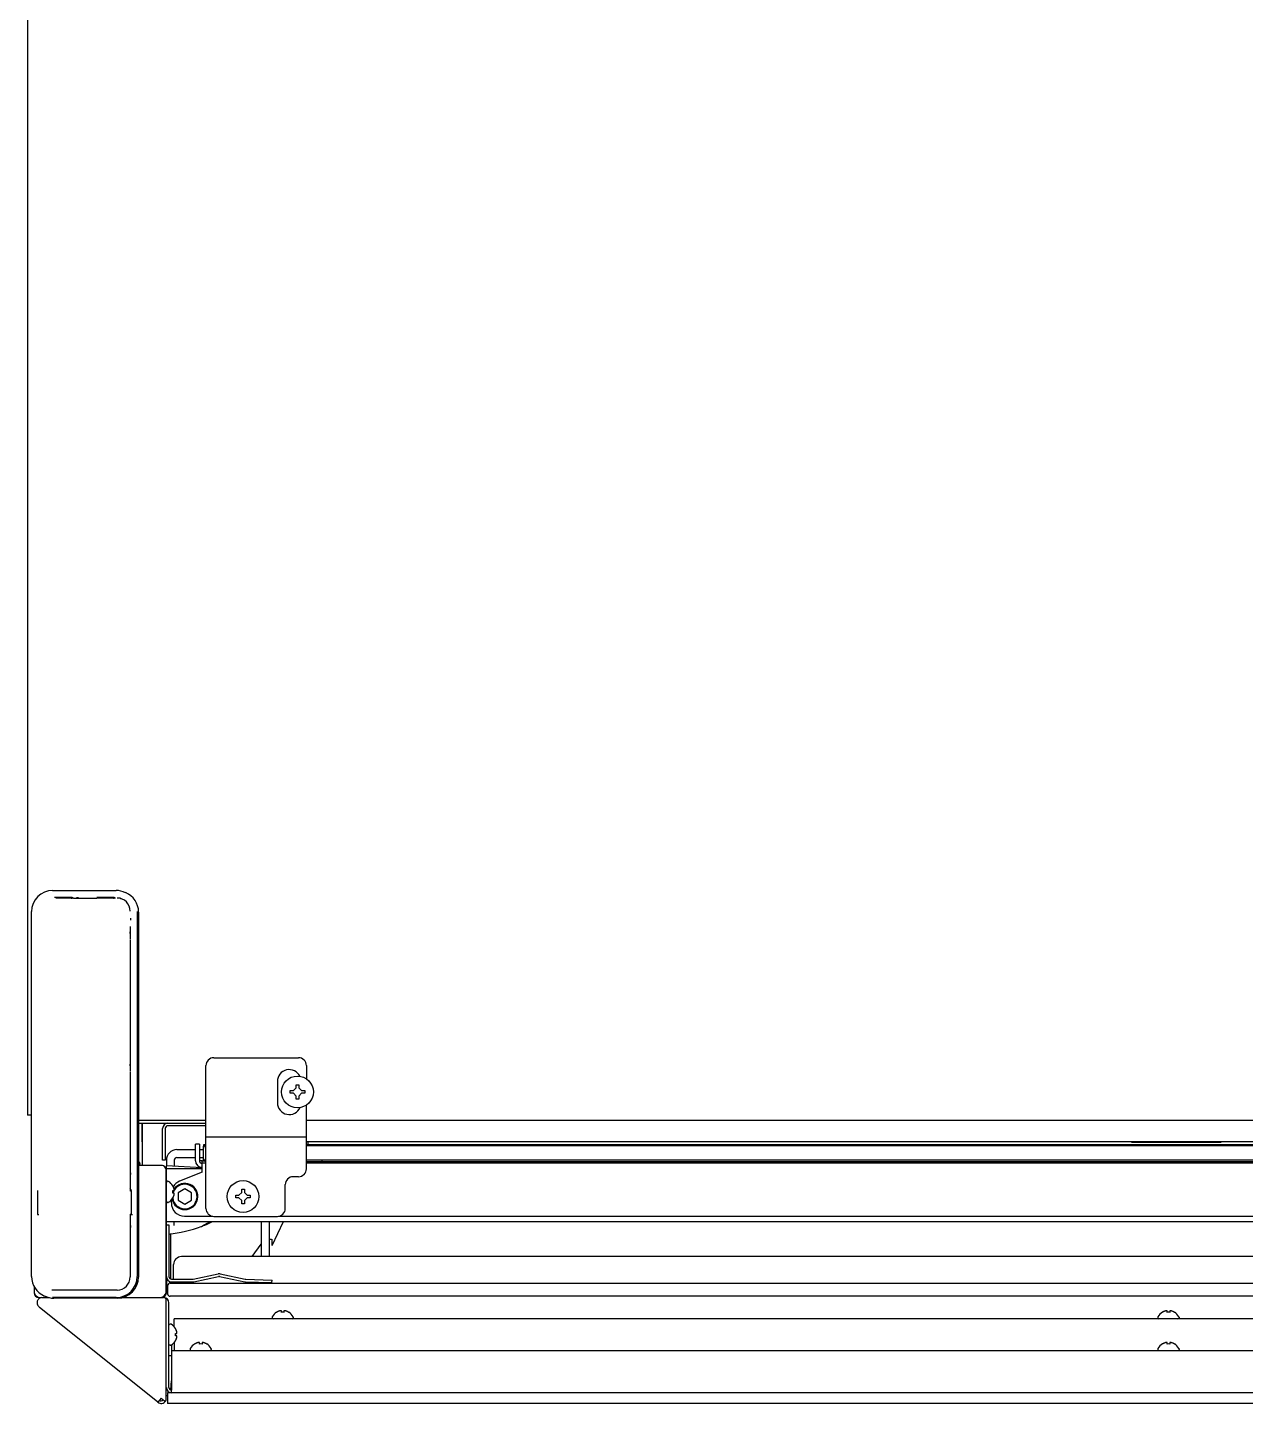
# Model space of a CAD drawing. Header units: millimetres. Extents: x 900 to 7803, y 2935 to 8583.
# Drawn here: x 4607 to 5068, y 2955 to 3475 of the extents above; entities that cross this region are included whole.
import ezdxf

# ---------------------------------------------------------------- set-up
doc = ezdxf.new("R2010")
doc.units = ezdxf.units.MM
doc.header["$LTSCALE"] = 676.148
doc.layers.get('0').update_dxf_attribs({"linetype": 'CONTINUOUS'})
for name, color, linetype in [('ASSI', 7, 'CONTINUOUS'), ('CURVE', 7, 'CONTINUOUS'), ('GEOM', 7, 'CONTINUOUS')]:
    doc.layers.add(name, color=color, linetype=linetype)

msp = doc.modelspace()

# ---------------------------------------------------------------- linework, layer by layer
at = {"color": 7, "linetype": 'Continuous'}
for p, q in [((4617.18, 3146.43), (4623.85, 3146.43)), ((4617.68, 3146.23), (4624.35, 3146.23)), ((4623.52, 3146.14), (4623.52, 3146.23)), ((4623.85, 3146.43), (4623.85, 3146.23)), ((4633.18, 3146.43), (4639.85, 3146.43)), ((4633.68, 3146.23), (4640.35, 3146.23)), ((4633.68, 3146.14), (4639.52, 3146.14)), ((4639.52, 3146.14), (4639.52, 3146.23)), ((4639.85, 3146.43), (4639.85, 3146.23)), ((4642.12, 3146.01), (4642.19, 3145.93)), ((4645.96, 3134.99), (4645.96, 3135.39)), ((4645.96, 3130.59), (4645.96, 3130.62)), ((4645.96, 3084.99), (4645.96, 3085.39)), ((4645.96, 3080.59), (4645.96, 3080.62)), ((4708.62, 3074.35), (4708.62, 3075.54)), ((4708.62, 3075.54), (4709.62, 3075.54)), ((4709.62, 3075.54), (4709.62, 3074.35)), ((4706.37, 3072.29), (4706.37, 3073.29)), ((4706.37, 3073.29), (4707.56, 3073.29)), ((4707.56, 3072.29), (4706.37, 3072.29)), ((4707.56, 3073.29), (4708.62, 3074.35)), ((4708.62, 3071.23), (4707.56, 3072.29)), ((4708.62, 3070.04), (4708.62, 3071.23)), ((4709.62, 3074.35), (4710.68, 3073.29)), ((4710.68, 3072.29), (4709.62, 3071.23)), ((4709.62, 3071.23), (4709.62, 3070.04)), ((4710.68, 3073.29), (4711.87, 3073.29)), ((4711.87, 3072.29), (4710.68, 3072.29)), ((4711.87, 3073.29), (4711.87, 3072.29)), ((4709.62, 3070.04), (4708.62, 3070.04)), ((4712.52, 3054.09), (5390.77, 3054.09)), ((5024.58, 3054.09), (5024.57, 3053.74)), ((5024.57, 3053.74), (5058.52, 3053.74)), ((5058.52, 3053.74), (5058.49, 3054.09)), ((4649.52, 3045.49), (4649.52, 3045.78)), ((4659.41, 3043.79), (4673.02, 3043.79)), ((4659.52, 2996.79), (4659.52, 3043.19)), ((4661.96, 3037.29), (4662, 3037.29)), ((4661.96, 3035.49), (4662.51, 3035.49)), ((4662.51, 3034.49), (4661.96, 3034.49)), ((4662.52, 3034.42), (4662.51, 3034.49)), ((4662.52, 3035.56), (4662.52, 3035.58)), ((4686.96, 3033.74), (4688.02, 3034.8)), ((4688.02, 3034.8), (4688.02, 3035.99)), ((4688.02, 3035.99), (4689.02, 3035.99)), ((4689.02, 3035.99), (4689.02, 3034.8)), ((4689.02, 3034.8), (4690.08, 3033.74)), ((4662, 3032.69), (4661.96, 3032.69)), ((4685.77, 3032.74), (4685.77, 3033.74)), ((4685.77, 3033.74), (4686.96, 3033.74)), ((4686.96, 3032.74), (4685.77, 3032.74)), ((4688.02, 3031.68), (4686.96, 3032.74)), ((4688.02, 3030.49), (4688.02, 3031.68)), ((4689.02, 3030.49), (4688.02, 3030.49)), ((4690.08, 3032.74), (4689.02, 3031.68)), ((4689.02, 3031.68), (4689.02, 3030.49)), ((4690.08, 3033.74), (4691.27, 3033.74)), ((4691.27, 3032.74), (4690.08, 3032.74)), ((4691.27, 3033.74), (4691.27, 3032.74)), ((4659.52, 3023.79), (5417.52, 3023.79)), ((4659.52, 3022.49), (4660.52, 3022.49)), ((4672.73, 3021.91), (4672.81, 3021.95)), ((4672.81, 3021.95), (4673.78, 3022.49)), ((4673.78, 3022.49), (4673.8, 3022.5)), ((4673.8, 3022.5), (4673.81, 3022.51)), ((4673.81, 3022.51), (4673.81, 3022.51)), ((4673.81, 3022.51), (4673.82, 3022.51)), ((4673.84, 3022.45), (4673.91, 3022.49)), ((4673.84, 3022.45), (4673.89, 3022.36)), ((4674, 3022.42), (4673.89, 3022.36)), ((4673.89, 3022.36), (4673.89, 3022.36)), ((4673.91, 3022.49), (4674.1, 3022.59)), ((4609.52, 2997.49), (4609.52, 2996.79)), ((4661.52, 3000.99), (4665.52, 3000.99)), ((4689.49, 3000.99), (4699.48, 3000.66)), ((4699.48, 3000.66), (4699.52, 3001.65)), ((4611.32, 2994.99), (4612.02, 2994.99)), ((4701.22, 2989.43), (4701.22, 2989.47)), ((4702.59, 2989.99), (4702.52, 2989.99)), ((4703.02, 2989.43), (4703.02, 2989.99)), ((4704.02, 2989.99), (4704.02, 2989.43)), ((4704.45, 2989.99), (4704.43, 2990)), ((4705.82, 2989.47), (4705.82, 2989.43)), ((5036.22, 2989.43), (5036.22, 2989.47)), ((5037.59, 2989.99), (5037.52, 2989.99)), ((5038.02, 2989.43), (5038.02, 2989.99)), ((5039.02, 2989.99), (5039.02, 2989.43)), ((5039.45, 2989.99), (5039.43, 2990)), ((5040.82, 2989.47), (5040.82, 2989.43)), ((4662.96, 2983.29), (4663, 2983.29)), ((4662.96, 2981.49), (4663.51, 2981.49)), ((4663.51, 2980.49), (4662.96, 2980.49)), ((4663, 2978.69), (4662.96, 2978.69)), ((4663.52, 2980.42), (4663.51, 2980.49)), ((4663.52, 2981.56), (4663.52, 2981.58)), ((4670.22, 2977.43), (4670.22, 2977.47)), ((4671.59, 2977.99), (4671.52, 2977.99)), ((4672.02, 2977.43), (4672.02, 2977.99)), ((4673.02, 2977.99), (4673.02, 2977.43)), ((4673.45, 2977.99), (4673.43, 2978)), ((4674.82, 2977.47), (4674.82, 2977.43)), ((5036.22, 2977.43), (5036.22, 2977.47)), ((5037.59, 2977.99), (5037.52, 2977.99)), ((5038.02, 2977.43), (5038.02, 2977.99)), ((5039.02, 2977.99), (5039.02, 2977.43)), ((5039.45, 2977.99), (5039.43, 2978)), ((5040.82, 2977.47), (5040.82, 2977.43))]:
    msp.add_line(p, q, dxfattribs=at)
at = {"linetype": 'Continuous'}
for p, q in [((4660.52, 3022.49), (4660.52, 3002.99)), ((4661.52, 3001.99), (4665.52, 3001.99)), ((4689.52, 3001.99), (4699.52, 3001.65))]:
    msp.add_line(p, q, dxfattribs=at)
at = {"color": 7, "linetype": 'Continuous'}
for centre in [(4709.12, 3072.79), (4688.52, 3033.24)]:
    msp.add_circle(centre, 6, dxfattribs=at)
for centre, radius, start, end in [((4625.59, 3118.75), 27.48, 88.5682, 90.0359), ((4630.99, 3137.59), 13.68, 38.0516, 39.0164), ((4631.31, 3137.25), 13.92, 39.024, 39.6495), ((4639.52, 3132.99), 6.37, 357.5262, 2.7291), ((4639.52, 3082.99), 6.37, 357.5262, 2.7291), ((4618.43, 3078.2), 27.53, 358.5694, 0.0354), ((4649.02, 3045.49), 0.5, 270, 360), ((4643.52, 3040.04), 8.45, 46.2253, 49.274), ((4649.02, 3045.78), 0.5, 0, 46.2253), ((4657.72, 3043.19), 1.8, 0, 89.7245), ((4618.47, 3040.42), 27.48, 358.5682, 0.0359), ((4657.91, 3034.8), 4.75, 28.9687, 31.5341), ((4658.21, 3034.99), 3.79, 0.0089, 7.5987), ((4658.21, 3034.99), 3.79, 352.4013, 359.9911), ((4657.92, 3034.81), 4.75, 28.0074, 28.9684), ((4657.92, 3034.81), 4.75, 26.6813, 28.0074), ((4657.92, 3034.81), 4.74, 25.5402, 26.6812), ((4657.92, 3034.81), 4.74, 24.5722, 25.5402), ((4657.93, 3034.81), 4.73, 23.3175, 24.5722), ((4657.93, 3034.81), 4.73, 22.5474, 23.3174), ((4657.94, 3034.82), 4.72, 21.0025, 22.5476), ((4657.95, 3034.82), 4.72, 20.5181, 21.0023), ((4657.96, 3034.82), 4.7, 18.4656, 20.5187), ((4657.98, 3034.83), 4.68, 17.3773, 18.465), ((4657.99, 3034.83), 4.67, 16.3949, 17.3772), ((4658.02, 3034.84), 4.64, 14.3176, 16.3964), ((4658.02, 3035.14), 4.64, 343.6036, 345.6824), ((4660.53, 3035.74), 2.01, 5.1401, 7.2744), ((4660.52, 3035.74), 2.01, 352.7259, 354.7415), ((4660.53, 3034.24), 2.01, 352.7256, 354.8598), ((4660.55, 3035.74), 1.98, 4.2856, 5.1372), ((4660.56, 3035.74), 1.97, 3.0233, 4.286), ((4660.56, 3035.74), 1.97, 355.3984, 356.7833), ((4660.55, 3034.24), 1.98, 4.6009, 5.2558), ((4660.56, 3034.24), 1.97, 3.2166, 4.6016), ((4660.56, 3034.24), 1.97, 355.714, 356.9767), ((4660.55, 3034.24), 1.98, 354.8627, 355.7144), ((4660.57, 3035.74), 1.96, 1.9964, 3.0228), ((4660.58, 3035.74), 1.95, 0.9261, 1.9964), ((4660.58, 3035.74), 1.95, 358.8459, 0.9258), ((4660.58, 3035.74), 1.96, 357.6233, 358.8455), ((4660.57, 3035.74), 1.96, 356.7841, 357.6235), ((4660.57, 3034.24), 1.96, 2.3765, 3.2159), ((4660.58, 3034.24), 1.95, 1.1544, 2.3767), ((4660.58, 3034.24), 1.95, 359.0741, 1.1541), ((4660.58, 3034.24), 1.95, 358.0037, 359.0738), ((4660.57, 3034.24), 1.96, 356.9771, 358.0037), ((4666.52, 3033.24), 5.5, 195.474, 200.7692), ((4657.91, 3035.18), 4.75, 328.4659, 331.0313), ((4657.92, 3035.17), 4.75, 331.0316, 331.9926), ((4657.92, 3035.17), 4.75, 331.9926, 333.3187), ((4657.92, 3035.17), 4.74, 333.3188, 334.4598), ((4657.92, 3035.17), 4.74, 334.4598, 335.4278), ((4657.93, 3035.17), 4.73, 335.4278, 336.6825), ((4657.93, 3035.17), 4.73, 336.6826, 337.4526), ((4657.94, 3035.16), 4.72, 337.4524, 338.9975), ((4657.95, 3035.16), 4.72, 338.9977, 339.4819), ((4657.96, 3035.16), 4.7, 339.4813, 341.5344), ((4657.98, 3035.15), 4.68, 341.535, 342.6227), ((4657.99, 3035.15), 4.67, 342.6228, 343.6051), ((4483.44, 3366.89), 393.5, 298.9345, 299.3159), ((4655.52, 3067.79), 49, 292.0345, 296.0015), ((4567.46, 3220.51), 224.92, 298.2726, 298.9989), ((4565.98, 3223.31), 227.99, 298.3105, 298.9368), ((4618.47, 3020.42), 27.48, 358.5682, 0.0359), ((4655.52, 3067.79), 49, 275.864, 290.5685), ((4655.52, 3067.79), 48.9, 291.4457, 292.0112), ((4661.52, 3002.99), 2, 180, 270), ((4611.32, 2996.79), 1.8, 180, 270), ((4657.72, 2996.79), 1.8, 270, 360), ((4703.72, 2985.37), 4.8, 121.3727, 149.6988), ((4703.71, 2985.38), 4.75, 118.9687, 121.5341), ((4703.7, 2985.39), 4.75, 118.0074, 118.9684), ((4703.7, 2985.39), 4.75, 116.6813, 118.0074), ((4703.7, 2985.39), 4.74, 115.5402, 116.6812), ((4703.7, 2985.4), 4.74, 114.5722, 115.5402), ((4703.7, 2985.4), 4.73, 113.3175, 114.5722), ((4703.69, 2985.4), 4.73, 112.5474, 113.3174), ((4703.69, 2985.41), 4.72, 111.0025, 112.5476), ((4703.69, 2985.42), 4.72, 110.5181, 111.0023), ((4703.68, 2985.43), 4.7, 108.4656, 110.5187), ((4703.68, 2985.45), 4.68, 107.3773, 108.465), ((4703.67, 2985.46), 4.67, 106.3949, 107.3772), ((4703.67, 2985.49), 4.64, 104.3176, 106.3964), ((4702.77, 2988.02), 1.98, 94.6009, 95.2558), ((4702.77, 2988.03), 1.97, 93.2166, 94.6016), ((4702.77, 2988.04), 1.96, 92.3765, 93.2159), ((4702.77, 2988.05), 1.95, 91.1544, 92.3767), ((4702.77, 2988.05), 1.95, 89.0741, 91.1541), ((4702.77, 2988.05), 1.95, 88.0037, 89.0738), ((4702.77, 2988.04), 1.96, 86.9771, 88.0037), ((4702.77, 2988.03), 1.97, 85.714, 86.9767), ((4702.77, 2988.02), 1.98, 84.8627, 85.7144), ((4702.76, 2988), 2.01, 82.7256, 84.8598), ((4703.52, 2985.67), 3.8, 82.4351, 97.5649), ((4704.27, 2988), 2.01, 95.1401, 97.2744), ((4704.27, 2988.02), 1.98, 94.2856, 95.1372), ((4704.27, 2988.03), 1.97, 93.0233, 94.286), ((4704.27, 2988.04), 1.96, 91.9964, 93.0228), ((4704.27, 2988.05), 1.95, 90.9261, 91.9964), ((4704.27, 2988.05), 1.95, 88.8459, 90.9258), ((4704.27, 2988.05), 1.96, 87.6233, 88.8455), ((4704.27, 2988.04), 1.96, 86.7841, 87.6235), ((4704.27, 2988.03), 1.97, 85.3984, 86.7833), ((4704.26, 2988), 2.01, 82.7259, 84.7415), ((4703.37, 2985.49), 4.64, 73.6036, 75.6824), ((4703.36, 2985.46), 4.67, 72.6228, 73.6051), ((4703.36, 2985.45), 4.68, 71.535, 72.6227), ((4703.35, 2985.43), 4.7, 69.4813, 71.5344), ((4703.35, 2985.42), 4.72, 68.9977, 69.4819), ((4703.35, 2985.41), 4.72, 67.4524, 68.9975), ((4703.34, 2985.4), 4.73, 66.6826, 67.4526), ((4703.34, 2985.4), 4.73, 65.4278, 66.6825), ((4703.34, 2985.4), 4.74, 64.4598, 65.4278), ((4703.34, 2985.39), 4.74, 63.3188, 64.4598), ((4703.34, 2985.39), 4.75, 61.9926, 63.3187), ((4703.33, 2985.39), 4.75, 61.0316, 61.9926), ((4703.33, 2985.38), 4.75, 58.4659, 61.0313), ((4703.32, 2985.37), 4.8, 30.3012, 58.6273), ((5038.72, 2985.37), 4.8, 121.3727, 149.6988), ((5038.71, 2985.38), 4.75, 118.9687, 121.5341), ((5038.7, 2985.39), 4.75, 118.0074, 118.9684), ((5038.7, 2985.39), 4.75, 116.6813, 118.0074), ((5038.7, 2985.39), 4.74, 115.5402, 116.6812), ((5038.7, 2985.4), 4.74, 114.5722, 115.5402), ((5038.7, 2985.4), 4.73, 113.3175, 114.5722), ((5038.69, 2985.4), 4.73, 112.5474, 113.3174), ((5038.69, 2985.41), 4.72, 111.0025, 112.5476), ((5038.69, 2985.42), 4.72, 110.5181, 111.0023), ((5038.68, 2985.43), 4.7, 108.4656, 110.5187), ((5038.68, 2985.45), 4.68, 107.3773, 108.465), ((5038.67, 2985.46), 4.67, 106.3949, 107.3772), ((5038.67, 2985.49), 4.64, 104.3176, 106.3964), ((5037.77, 2988.02), 1.98, 94.6009, 95.2558), ((5037.77, 2988.03), 1.97, 93.2166, 94.6016), ((5037.77, 2988.04), 1.96, 92.3765, 93.2159), ((5037.77, 2988.05), 1.95, 91.1544, 92.3767), ((5037.77, 2988.05), 1.95, 89.0741, 91.1541), ((5037.77, 2988.05), 1.95, 88.0037, 89.0738), ((5037.77, 2988.04), 1.96, 86.9771, 88.0037), ((5037.77, 2988.03), 1.97, 85.714, 86.9767), ((5037.77, 2988.02), 1.98, 84.8627, 85.7144), ((5037.76, 2988), 2.01, 82.7256, 84.8598), ((5038.52, 2985.67), 3.8, 82.4351, 97.5649), ((5039.27, 2988), 2.01, 95.1401, 97.2744), ((5039.27, 2988.02), 1.98, 94.2856, 95.1372), ((5039.27, 2988.03), 1.97, 93.0233, 94.286), ((5039.27, 2988.04), 1.96, 91.9964, 93.0228), ((5039.27, 2988.05), 1.95, 90.9261, 91.9964), ((5039.27, 2988.05), 1.95, 88.8459, 90.9258), ((5039.27, 2988.05), 1.96, 87.6233, 88.8455), ((5039.27, 2988.04), 1.96, 86.7841, 87.6235), ((5039.27, 2988.03), 1.97, 85.3984, 86.7833), ((5039.26, 2988), 2.01, 82.7259, 84.7415), ((5038.37, 2985.49), 4.64, 73.6036, 75.6824), ((5038.36, 2985.46), 4.67, 72.6228, 73.6051), ((5038.36, 2985.45), 4.68, 71.535, 72.6227), ((5038.35, 2985.43), 4.7, 69.4813, 71.5344), ((5038.35, 2985.42), 4.72, 68.9977, 69.4819), ((5038.35, 2985.41), 4.72, 67.4524, 68.9975), ((5038.34, 2985.4), 4.73, 66.6826, 67.4526), ((5038.34, 2985.4), 4.73, 65.4278, 66.6825), ((5038.34, 2985.4), 4.74, 64.4598, 65.4278), ((5038.34, 2985.39), 4.74, 63.3188, 64.4598), ((5038.34, 2985.39), 4.75, 61.9926, 63.3187), ((5038.33, 2985.39), 4.75, 61.0316, 61.9926), ((5038.33, 2985.38), 4.75, 58.4659, 61.0313), ((5038.32, 2985.37), 4.8, 30.3012, 58.6273), ((4658.91, 2980.8), 4.75, 28.9687, 31.5341), ((4658.92, 2980.81), 4.75, 28.0074, 28.9684), ((4658.92, 2980.81), 4.75, 26.6813, 28.0074), ((4658.92, 2980.81), 4.74, 25.5402, 26.6812), ((4658.92, 2980.81), 4.74, 24.5722, 25.5402), ((4658.93, 2980.81), 4.73, 23.3175, 24.5722), ((4658.93, 2980.81), 4.73, 22.5474, 23.3174), ((4658.94, 2980.82), 4.72, 21.0025, 22.5476), ((4658.95, 2980.82), 4.72, 20.5181, 21.0023), ((4658.96, 2980.82), 4.7, 18.4656, 20.5187), ((4658.98, 2980.83), 4.68, 17.3773, 18.465), ((4658.99, 2980.83), 4.67, 16.3949, 17.3772), ((4659.02, 2980.84), 4.64, 14.3176, 16.3964), ((4661.53, 2981.74), 2.01, 5.1401, 7.2744), ((4661.55, 2981.74), 1.98, 4.2856, 5.1372), ((4661.56, 2981.74), 1.97, 3.0233, 4.286), ((4659.2, 2980.99), 3.79, 5.0778, 7.5988), ((4659.2, 2980.99), 3.79, 352.4012, 354.9222), ((4658.91, 2981.18), 4.75, 328.4659, 331.0313), ((4659.22, 2980.99), 3.78, 2.5427, 5.0772), ((4659.22, 2980.99), 3.78, 354.9228, 357.4573), ((4659.22, 2980.99), 3.77, 357.4579, 2.5421), ((4658.92, 2981.17), 4.75, 331.0316, 331.9926), ((4658.92, 2981.17), 4.75, 331.9926, 333.3187), ((4658.92, 2981.17), 4.74, 333.3188, 334.4598), ((4658.92, 2981.17), 4.74, 334.4598, 335.4278), ((4658.93, 2981.17), 4.73, 335.4278, 336.6825), ((4658.93, 2981.17), 4.73, 336.6826, 337.4526), ((4658.94, 2981.16), 4.72, 337.4524, 338.9975), ((4658.95, 2981.16), 4.72, 338.9977, 339.4819), ((4658.96, 2981.16), 4.7, 339.4813, 341.5344), ((4658.98, 2981.15), 4.68, 341.535, 342.6227), ((4658.99, 2981.15), 4.67, 342.6228, 343.6051), ((4659.02, 2981.14), 4.64, 343.6036, 345.6824), ((4661.52, 2981.74), 2.01, 352.7259, 354.7415), ((4661.53, 2980.24), 2.01, 352.7256, 354.8598), ((4661.56, 2981.74), 1.97, 355.3984, 356.7833), ((4661.55, 2980.24), 1.98, 4.6009, 5.2558), ((4661.56, 2980.24), 1.97, 3.2166, 4.6016), ((4661.56, 2980.24), 1.97, 355.714, 356.9767), ((4661.55, 2980.24), 1.98, 354.8627, 355.7144), ((4661.57, 2981.74), 1.96, 1.9964, 3.0228), ((4661.58, 2981.74), 1.95, 0.9261, 1.9964), ((4661.58, 2981.74), 1.95, 358.8459, 0.9258), ((4661.58, 2981.74), 1.96, 357.6233, 358.8455), ((4661.57, 2981.74), 1.96, 356.7841, 357.6235), ((4661.57, 2980.24), 1.96, 2.3765, 3.2159), ((4661.58, 2980.24), 1.95, 1.1544, 2.3767), ((4661.58, 2980.24), 1.95, 359.0741, 1.1541), ((4661.58, 2980.24), 1.95, 358.0037, 359.0738), ((4661.57, 2980.24), 1.96, 356.9771, 358.0037), ((4672.72, 2973.37), 4.8, 121.3727, 149.6988), ((4672.71, 2973.38), 4.75, 118.9687, 121.5341), ((4672.7, 2973.39), 4.75, 118.0074, 118.9684), ((4672.7, 2973.39), 4.75, 116.6813, 118.0074), ((4672.7, 2973.39), 4.74, 115.5402, 116.6812), ((4672.7, 2973.4), 4.74, 114.5722, 115.5402), ((4672.7, 2973.4), 4.73, 113.3175, 114.5722), ((4672.69, 2973.4), 4.73, 112.5474, 113.3174), ((4672.69, 2973.41), 4.72, 111.0025, 112.5476), ((4672.69, 2973.42), 4.72, 110.5181, 111.0023), ((4672.68, 2973.43), 4.7, 108.4656, 110.5187), ((4672.68, 2973.45), 4.68, 107.3773, 108.465), ((4672.67, 2973.46), 4.67, 106.3949, 107.3772), ((4672.67, 2973.49), 4.64, 104.3176, 106.3964), ((4671.77, 2976.02), 1.98, 94.6009, 95.2558), ((4671.77, 2976.03), 1.97, 93.2166, 94.6016), ((4671.77, 2976.04), 1.96, 92.3765, 93.2159), ((4671.77, 2976.05), 1.95, 91.1544, 92.3767), ((4671.77, 2976.05), 1.95, 89.0741, 91.1541), ((4671.77, 2976.05), 1.95, 88.0037, 89.0738), ((4671.77, 2976.04), 1.96, 86.9771, 88.0037), ((4671.77, 2976.03), 1.97, 85.714, 86.9767), ((4671.77, 2976.02), 1.98, 84.8627, 85.7144), ((4671.76, 2976), 2.01, 82.7256, 84.8598), ((4672.52, 2973.67), 3.8, 82.4351, 97.5649), ((4673.27, 2976), 2.01, 95.1401, 97.2744), ((4673.27, 2976.02), 1.98, 94.2856, 95.1372), ((4673.27, 2976.03), 1.97, 93.0233, 94.286), ((4673.27, 2976.04), 1.96, 91.9964, 93.0228), ((4673.27, 2976.05), 1.95, 90.9261, 91.9964), ((4673.27, 2976.05), 1.95, 88.8459, 90.9258), ((4673.27, 2976.05), 1.96, 87.6233, 88.8455), ((4673.27, 2976.04), 1.96, 86.7841, 87.6235), ((4673.27, 2976.03), 1.97, 85.3984, 86.7833), ((4673.26, 2976), 2.01, 82.7259, 84.7415), ((4672.37, 2973.49), 4.64, 73.6036, 75.6824), ((4672.36, 2973.46), 4.67, 72.6228, 73.6051), ((4672.36, 2973.45), 4.68, 71.535, 72.6227), ((4672.35, 2973.43), 4.7, 69.4813, 71.5344), ((4672.35, 2973.42), 4.72, 68.9977, 69.4819), ((4672.35, 2973.41), 4.72, 67.4524, 68.9975), ((4672.34, 2973.4), 4.73, 66.6826, 67.4526), ((4672.34, 2973.4), 4.73, 65.4278, 66.6825), ((4672.34, 2973.4), 4.74, 64.4598, 65.4278), ((4672.34, 2973.39), 4.74, 63.3188, 64.4598), ((4672.34, 2973.39), 4.75, 61.9926, 63.3187), ((4672.33, 2973.39), 4.75, 61.0316, 61.9926), ((4672.33, 2973.38), 4.75, 58.4659, 61.0313), ((4672.32, 2973.37), 4.8, 30.3012, 58.6273), ((5038.72, 2973.37), 4.8, 121.3727, 149.6988), ((5038.71, 2973.38), 4.75, 118.9687, 121.5341), ((5038.7, 2973.39), 4.75, 118.0074, 118.9684), ((5038.7, 2973.39), 4.75, 116.6813, 118.0074), ((5038.7, 2973.39), 4.74, 115.5402, 116.6812), ((5038.7, 2973.4), 4.74, 114.5722, 115.5402), ((5038.7, 2973.4), 4.73, 113.3175, 114.5722), ((5038.69, 2973.4), 4.73, 112.5474, 113.3174), ((5038.69, 2973.41), 4.72, 111.0025, 112.5476), ((5038.69, 2973.42), 4.72, 110.5181, 111.0023), ((5038.68, 2973.43), 4.7, 108.4656, 110.5187), ((5038.68, 2973.45), 4.68, 107.3773, 108.465), ((5038.67, 2973.46), 4.67, 106.3949, 107.3772), ((5038.67, 2973.49), 4.64, 104.3176, 106.3964), ((5037.77, 2976.02), 1.98, 94.6009, 95.2558), ((5037.77, 2976.03), 1.97, 93.2166, 94.6016), ((5037.77, 2976.04), 1.96, 92.3765, 93.2159), ((5037.77, 2976.05), 1.95, 91.1544, 92.3767), ((5037.77, 2976.05), 1.95, 89.0741, 91.1541), ((5037.77, 2976.05), 1.95, 88.0037, 89.0738), ((5037.77, 2976.04), 1.96, 86.9771, 88.0037), ((5037.77, 2976.03), 1.97, 85.714, 86.9767), ((5037.77, 2976.02), 1.98, 84.8627, 85.7144), ((5037.76, 2976), 2.01, 82.7256, 84.8598), ((5038.52, 2973.67), 3.8, 82.4351, 97.5649), ((5039.27, 2976), 2.01, 95.1401, 97.2744), ((5039.27, 2976.02), 1.98, 94.2856, 95.1372), ((5039.27, 2976.03), 1.97, 93.0233, 94.286), ((5039.27, 2976.04), 1.96, 91.9964, 93.0228), ((5039.27, 2976.05), 1.95, 90.9261, 91.9964), ((5039.27, 2976.05), 1.95, 88.8459, 90.9258), ((5039.27, 2976.05), 1.96, 87.6233, 88.8455), ((5039.27, 2976.04), 1.96, 86.7841, 87.6235), ((5039.27, 2976.03), 1.97, 85.3984, 86.7833), ((5039.26, 2976), 2.01, 82.7259, 84.7415), ((5038.37, 2973.49), 4.64, 73.6036, 75.6824), ((5038.36, 2973.46), 4.67, 72.6228, 73.6051), ((5038.36, 2973.45), 4.68, 71.535, 72.6227), ((5038.35, 2973.43), 4.7, 69.4813, 71.5344), ((5038.35, 2973.42), 4.72, 68.9977, 69.4819), ((5038.35, 2973.41), 4.72, 67.4524, 68.9975), ((5038.34, 2973.4), 4.73, 66.6826, 67.4526), ((5038.34, 2973.4), 4.73, 65.4278, 66.6825), ((5038.34, 2973.4), 4.74, 64.4598, 65.4278), ((5038.34, 2973.39), 4.74, 63.3188, 64.4598), ((5038.34, 2973.39), 4.75, 61.9926, 63.3187), ((5038.33, 2973.39), 4.75, 61.0316, 61.9926), ((5038.33, 2973.38), 4.75, 58.4659, 61.0313), ((5038.32, 2973.37), 4.8, 30.3012, 58.6273)]:
    msp.add_arc(centre, radius, start, end, dxfattribs=at)
at = {"linetype": 'Continuous'}
msp.add_arc((4661.52, 3002.99), 1, 180, 270, dxfattribs=at)
at = {"color": 7, "linetype": 'Continuous'}
for points, knots in [([(4641.53, 3146.2), (4641.64, 3146.19), (4641.79, 3146.14), (4641.99, 3146.16), (4642.03, 3146.13)], [0, 0, 0, 0, 0.696999, 1, 1, 1, 1]), ([(4645.95, 3138.47), (4645.95, 3138.42), (4645.96, 3138.19), (4645.96, 3137.95), (4645.96, 3137.76)], [0, 0, 0, 0, 0.190321, 1, 1, 1, 1]), ([(4645.95, 3042.25), (4645.95, 3042.2), (4645.96, 3041.97), (4645.96, 3041.73), (4645.96, 3041.54)], [0, 0, 0, 0, 0.190122, 1, 1, 1, 1]), ([(4645.95, 3022.25), (4645.95, 3022.2), (4645.96, 3021.97), (4645.96, 3021.73), (4645.96, 3021.54)], [0, 0, 0, 0, 0.190122, 1, 1, 1, 1])]:
    msp.add_open_spline(points, degree=3, knots=knots, dxfattribs=at)
for points in [[(4645.95, 3132.99), (4645.95, 3133.65), (4645.96, 3134.32), (4645.96, 3134.99)], [(4645.96, 3130.62), (4645.96, 3131.41), (4645.95, 3132.2), (4645.95, 3132.99)], [(4645.95, 3082.99), (4645.95, 3083.65), (4645.96, 3084.32), (4645.96, 3084.99)], [(4645.96, 3080.62), (4645.96, 3081.41), (4645.95, 3082.2), (4645.95, 3082.99)]]:
    msp.add_open_spline(points, degree=3, dxfattribs=at)
at = {"layer": 'ASSI', "color": 7, "linetype": 'Continuous'}
for p, q in [((4649.52, 3045.78), (4649.52, 3045.49)), ((4660.12, 3038.99), (4659.92, 3038.99)), ((4660.12, 3030.99), (4659.92, 3030.99)), ((4699.52, 2987.59), (4699.52, 2987.39)), ((4707.52, 2987.59), (4707.52, 2987.39)), ((5034.52, 2987.59), (5034.52, 2987.39)), ((5042.52, 2987.59), (5042.52, 2987.39)), ((4661.12, 2984.99), (4660.92, 2984.99)), ((4661.12, 2976.99), (4660.92, 2976.99)), ((4668.52, 2975.59), (4668.52, 2975.39)), ((4676.52, 2975.59), (4676.52, 2975.39)), ((5034.52, 2975.59), (5034.52, 2975.39)), ((5042.52, 2975.59), (5042.52, 2975.39))]:
    msp.add_line(p, q, dxfattribs=at)
for centre, radius, start, end in [((4643.52, 3040.04), 8.45, 46.2253, 49.2121), ((4659.92, 3038.59), 0.4, 90, 180), ((4660.12, 3038.59), 0.4, 59.6988, 90), ((4657.9, 3034.79), 4.8, 31.4579, 59.6988), ((4659.92, 3031.39), 0.4, 180, 270), ((4660.12, 3031.39), 0.4, 270, 300.3012), ((4657.9, 3035.19), 4.8, 300.3012, 328.5421), ((4699.92, 2987.59), 0.4, 149.6988, 180), ((4699.92, 2987.39), 0.4, 180, 270), ((4703.72, 2985.37), 4.8, 121.3727, 149.6988), ((4703.32, 2985.37), 4.8, 30.3012, 58.6273), ((4707.12, 2987.39), 0.4, 270, 360), ((4707.12, 2987.59), 0.4, 0, 30.3012), ((5034.92, 2987.59), 0.4, 149.6988, 180), ((5034.92, 2987.39), 0.4, 180, 270), ((5038.72, 2985.37), 4.8, 121.3727, 149.6988), ((5038.32, 2985.37), 4.8, 30.3012, 58.6273), ((5042.12, 2987.39), 0.4, 270, 360), ((5042.12, 2987.59), 0.4, 0, 30.3012), ((4660.92, 2984.59), 0.4, 90, 180), ((4661.12, 2984.59), 0.4, 59.6988, 90), ((4658.9, 2980.79), 4.8, 31.4579, 59.6988), ((4660.92, 2977.39), 0.4, 180, 270), ((4661.12, 2977.39), 0.4, 270, 300.3012), ((4658.9, 2981.19), 4.8, 300.3012, 328.5421), ((4672.72, 2973.37), 4.8, 121.3727, 149.6988), ((4672.32, 2973.37), 4.8, 30.3012, 58.6273), ((5038.72, 2973.37), 4.8, 121.3727, 149.6988), ((5038.32, 2973.37), 4.8, 30.3012, 58.6273), ((4668.92, 2975.59), 0.4, 149.6988, 180), ((4668.92, 2975.39), 0.4, 180, 270), ((4676.12, 2975.39), 0.4, 270, 360), ((4676.12, 2975.59), 0.4, 0, 30.3012), ((5034.92, 2975.59), 0.4, 149.6988, 180), ((5034.92, 2975.39), 0.4, 180, 270), ((5042.12, 2975.39), 0.4, 270, 360), ((5042.12, 2975.59), 0.4, 0, 30.3012)]:
    msp.add_arc(centre, radius, start, end, dxfattribs=at)
at = {"layer": 'CURVE', "color": 40, "linetype": 'Continuous'}
msp.add_line((4673.02, 3046.79), (4672.31, 3046.79), dxfattribs=at)
at = {"layer": 'GEOM', "linetype": 'Continuous'}
for p, q in [((4607.02, 3838.49), (4607.02, 3063.99)), ((4674.52, 3028.74), (4674.52, 3082.74)), ((4677.52, 3085.74), (4709.52, 3085.74)), ((4712.52, 3082.74), (4712.52, 3077.7)), ((4701.52, 3076.74), (4701.52, 3068.74)), ((4712.52, 3043.74), (4712.52, 3067.88)), ((4608.52, 3063.99), (4607.02, 3063.99)), ((4674.52, 3061.99), (4649.02, 3061.99)), ((4649.02, 3060.99), (4674.52, 3060.99)), ((5417.52, 3061.99), (4712.52, 3061.99)), ((4658.12, 3046.99), (4658.12, 3058.99)), ((4712.52, 3055.74), (4674.52, 3055.74)), ((4663.52, 3050.99), (4670.52, 3050.99)), ((4672.02, 3052.99), (4672.02, 3046.79)), ((4672.02, 3050.99), (4673.52, 3050.99)), ((4659.52, 3046.99), (4659.52, 3044.79)), ((4673.02, 3046.79), (4673.81, 3046.79)), ((4673.02, 3042.49), (4673.02, 3045.79)), ((4674.52, 3045.79), (4673.02, 3045.79)), ((5404.02, 3045.79), (4712.52, 3045.79)), ((4673.02, 3042.49), (4664.54, 3039.05)), ((4709.52, 3040.74), (4707.52, 3040.74)), ((4704.52, 3028.74), (4704.52, 3037.74)), ((4661.42, 3030.79), (4661.42, 3031.96)), ((4666.42, 3025.79), (4677.07, 3025.79)), ((4677.52, 3025.74), (4701.52, 3025.74)), ((4695.52, 3010.46), (4695.52, 3023.79)), ((4701.96, 3025.79), (5410.62, 3025.79)), ((4692, 3010.49), (4695.34, 3015.22)), ((4695.34, 3015.22), (4695.44, 3015.39)), ((5369.33, 3010.49), (4665.27, 3010.49)), ((4662.27, 3001.99), (4662.27, 3007.49)), ((4669.69, 3002.01), (4679.08, 3003.95)), ((4679.89, 3003.95), (4689.36, 3002.01)), ((4659.77, 2997.99), (4659.77, 3002.08)), ((4662.27, 3000.49), (4662.27, 3000.99)), ((4665.52, 3001.99), (4669.49, 3001.99)), ((4612.35, 2994.99), (4615.24, 2994.99)), ((4642.8, 2994.99), (4658.5, 2994.99)), ((4659.5, 2956.69), (4659.5, 2993.99)), ((4656.27, 2955.4), (4611.45, 2991.43)), ((4661.52, 2974.99), (5415.52, 2974.99)), ((4661.52, 2974.99), (4661.52, 2959.99)), ((4657.52, 2956.96), (4656.27, 2955.4)), ((4657.52, 2956.96), (4658.82, 2955.91))]:
    msp.add_line(p, q, dxfattribs=at)
at = {"layer": 'GEOM', "color": 7, "linetype": 'Continuous'}
for p, q in [((4616.52, 3148.99), (4640.52, 3148.99)), ((4623.52, 3146.14), (4617.68, 3146.14)), ((4623.52, 3146.13), (4623.85, 3146.13)), ((4624.35, 3146.13), (4633.51, 3146.13)), ((4639.52, 3146.13), (4639.85, 3146.13)), ((4608.52, 3002.99), (4608.52, 3140.99)), ((4648.52, 3140.99), (4648.52, 3002.99)), ((4649.02, 3140.79), (4649.02, 3002.79)), ((4645.86, 3133.29), (4645.86, 3132.72)), ((4645.86, 3130.36), (4645.86, 3085.28)), ((4645.86, 3083.29), (4645.86, 3082.72)), ((4645.86, 3080.36), (4645.86, 3035.42)), ((4650.21, 3060.99), (4650.21, 3053.88)), ((4650.52, 3044.99), (4650.52, 3060.99)), ((4674.52, 3059.99), (4660.12, 3059.99)), ((4659.12, 3058.99), (4659.12, 3046.99)), ((4670.52, 3046.79), (4670.52, 3052.99)), ((4672.02, 3052.99), (4670.52, 3052.99)), ((4673.52, 3052.79), (4673.52, 3052.3)), ((4674.52, 3052.79), (4673.52, 3052.79)), ((4673.52, 3051.59), (4673.52, 3052.29)), ((4673.92, 3052.29), (4673.52, 3052.29)), ((4673.52, 3046.79), (4673.52, 3051.49)), ((5403.52, 3052.79), (4712.52, 3052.79)), ((4712.52, 3052.49), (5402.52, 3052.49)), ((4713.02, 3054.09), (4713.02, 3052.79)), ((4657.73, 3044.99), (4649.02, 3044.99)), ((4659.12, 3046.99), (4658.12, 3046.99)), ((4659.52, 3043.79), (4659.52, 3044.79)), ((4673.01, 3044.08), (4659.52, 3044.79)), ((4662.52, 3046.99), (4662.52, 3044.63)), ((4663.52, 3047.99), (4670.52, 3047.99)), ((4672.02, 3047.99), (4673.52, 3047.99)), ((4673.02, 3045.79), (4673.02, 3046.79)), ((4674.52, 3046.99), (4673.65, 3046.99)), ((5403.38, 3046.99), (4712.52, 3046.99)), ((4712.52, 3046.49), (5402.52, 3046.49)), ((4718.52, 3046.49), (4718.52, 3046.99)), ((4659.49, 2997.49), (4659.49, 3043.24)), ((4610.77, 3035.49), (4610.77, 3026.49)), ((4646.04, 3035.29), (4645.85, 3035.42)), ((4646.27, 3035.49), (4645.86, 3035.49)), ((4646.27, 3035.29), (4646.05, 3035.29)), ((4646.27, 3035.49), (4646.27, 3026.29)), ((4666.52, 3036.13), (4664.02, 3034.68)), ((4664.02, 3034.68), (4664.02, 3031.8)), ((4669.02, 3034.68), (4666.52, 3036.13)), ((4669.02, 3031.8), (4669.02, 3034.68)), ((4664.02, 3031.8), (4666.52, 3030.35)), ((4666.52, 3030.35), (4669.02, 3031.8)), ((4610.77, 3026.49), (4611.27, 3026.49)), ((4645.86, 3026.56), (4645.86, 3002.84)), ((4646.27, 3026.49), (4645.86, 3026.49)), ((4646.77, 3026.29), (4645.86, 3026.29)), ((4662.52, 3022.27), (4662.52, 3023.79)), ((4698.52, 3010.46), (4698.52, 3023.79)), ((4699.52, 3014.67), (4703.81, 3023.79)), ((4661.27, 3001.99), (4661.27, 3019.2)), ((4699.52, 3014.67), (4699.52, 3017.14)), ((4669.89, 3001.03), (4679.29, 3002.97)), ((4679.69, 3002.97), (4689.16, 3001.03)), ((4609.52, 2999.18), (4609.52, 2997.49)), ((4640.87, 2997.85), (4616.17, 2997.85)), ((4660.02, 2999.49), (4660.02, 2996.49)), ((4661.02, 3000.49), (5416.02, 3000.49)), ((4661.27, 3000.49), (4661.27, 3000.99)), ((4665.52, 3000.99), (4669.49, 3000.99)), ((4612.02, 2994.99), (4612.07, 2994.99)), ((4640.52, 2994.99), (4616.52, 2994.99)), ((4641.02, 2994.79), (4617.02, 2994.79)), ((4657.48, 2995.04), (4658.16, 2995.29)), ((4658.16, 2995.29), (4658.75, 2995.72)), ((4660.52, 2960.99), (4660.52, 2992.99)), ((5416.02, 2995.49), (4661.02, 2995.49)), ((5414.52, 2986.99), (4662.52, 2986.99)), ((4662.52, 2983.91), (4662.52, 2986.99)), ((4661.52, 2977.19), (4661.52, 2974.99)), ((4662.52, 2978.07), (4662.52, 2974.99)), ((4661.52, 2972.99), (4660.52, 2972.99)), ((4661.37, 2963.49), (4661.1, 2960.09)), ((4661.52, 2963.49), (4661.37, 2963.49)), ((4659.52, 2957.99), (4660.02, 2957.99)), ((5417.02, 2958.99), (4660.02, 2958.99)), ((4660.02, 2958.99), (4660.02, 2954.99)), ((4661.52, 2958.99), (4661.52, 2959.99)), ((5417.02, 2954.99), (4660.02, 2954.99))]:
    msp.add_line(p, q, dxfattribs=at)
for points in [[(4659.49, 3043.24), (4659.46, 3043.54), (4659.29, 3044.04), (4658.98, 3044.47), (4658.56, 3044.78), (4658.05, 3044.96), (4657.73, 3044.99)], [(4658.75, 2995.72), (4659.19, 2996.3), (4659.44, 2996.98), (4659.49, 2997.49)]]:
    msp.add_lwpolyline(points, dxfattribs=at)
for centre, radius, start, end in [((4616.52, 3140.99), 8, 90, 180), ((4640.52, 3140.99), 8, 63.4932, 90), ((4640.87, 3141.14), 4.99, 360, 90), ((4641.02, 3140.79), 8, 0, 67.3701), ((4660.12, 3058.99), 1, 90, 180), ((4674.52, 3051.49), 1, 90, 180), ((4663.52, 3046.99), 1, 90, 180), ((4673.02, 3046.79), 2.5, 180, 270), ((4674.52, 3047.49), 1, 180, 270), ((4666.52, 3033.24), 4.95, 191.6836, 144.8036), ((4666.52, 3033.24), 4.65, 188.1022, 149.2413), ((4666.52, 3033.24), 4.95, 152.8738, 156.6149), ((4666.52, 3033.24), 4.65, 151.0118, 164.3452), ((4616.52, 3002.99), 8, 180, 247.3701), ((4640.52, 3002.99), 8, 270, 360), ((4640.87, 3002.84), 4.99, 270, 0), ((4641.02, 3002.79), 8, 270, 360), ((4679.49, 3001.99), 1, 78.4217, 101.66), ((4612.02, 2997.49), 2.5, 179.9984, 270.0016), ((4661.02, 2999.49), 1, 90, 180), ((4669.49, 3002.99), 2, 270, 281.66), ((4689.56, 3002.99), 2, 258.4217, 268.0817), ((4617.02, 3002.79), 8, 243.4932, 270), ((4658.52, 2992.99), 2, 0, 90), ((4661.02, 2996.49), 1, 180, 270), ((4657.52, 2956.96), 1, 231.2073, 321.2073), ((4661.52, 2960.99), 1, 180, 270)]:
    msp.add_arc(centre, radius, start, end, dxfattribs=at)
at = {"layer": 'GEOM', "linetype": 'Continuous'}
for centre, radius, start, end in [((4677.52, 3082.74), 3, 90, 180), ((4706.02, 3076.74), 4.5, 25.7665, 180), ((4709.52, 3082.74), 3, 0, 90), ((4706.02, 3068.74), 4.5, 180, 335.9278), ((4660.12, 3058.99), 2, 90, 180), ((4663.52, 3046.99), 4, 90, 180), ((4673.02, 3046.79), 1, 180, 270), ((4707.52, 3037.74), 3, 90, 180), ((4709.52, 3043.74), 3, 270, 360), ((4666.42, 3034.42), 5, 112.0564, 149.6881), ((4666.42, 3030.79), 5, 180, 270), ((4677.52, 3028.74), 3, 180, 270), ((4701.52, 3028.74), 3, 270, 360), ((4665.27, 3007.49), 3, 90, 180), ((4679.49, 3001.99), 2, 78.4217, 101.66), ((4662.27, 2997.99), 2.5, 180, 204.9343), ((4669.49, 3002.99), 1, 270, 281.66), ((4689.56, 3002.99), 1, 258.4217, 268.0817), ((4612.35, 2993.49), 1.5, 90, 147.7599), ((4658.5, 2993.99), 1, 0, 90), ((4612.99, 2993.2), 2.36, 211.0525, 214.8694), ((4657.52, 2956.96), 2, 231.2073, 328.2387), ((4659.01, 2956.15), 0.3, 231.2073, 331.3716), ((4657.52, 2956.96), 2, 331.3716, 352.2474), ((4661.52, 2960.99), 2, 180, 270)]:
    msp.add_arc(centre, radius, start, end, dxfattribs=at)
at = {"layer": 'GEOM', "color": 7, "linetype": 'Continuous'}
msp.add_ellipse((4645.77, 3035.49), major_axis=(-0.5, 0), ratio=0.999391, start_param=3.141593, end_param=4.098984, dxfattribs=at)
msp.add_open_spline([(4646.06, 3035.9), (4645.96, 3035.97), (4645.83, 3036.11), (4645.88, 3036.22)], degree=3, dxfattribs=at)
msp.add_open_spline([(4698.52, 3017.01), (4698.52, 3017.03), (4698.82, 3017.19), (4699.07, 3017.14), (4699.32, 3017.11)], degree=3, knots=[0, 0, 0, 0, 0.083448, 1, 1, 1, 1], dxfattribs=at)
at = {"layer": 'GEOM', "linetype": 'Continuous'}
msp.add_open_spline([(4611.08, 2994.29), (4610.99, 2994.16), (4610.71, 2993.69), (4610.54, 2993.08), (4610.66, 2992.7)], degree=3, knots=[0, 0, 0, 0, 0.276345, 1, 1, 1, 1], dxfattribs=at)
for points in [[(4610.66, 2992.7), (4610.74, 2992.45), (4610.84, 2992.2), (4610.97, 2991.98)], [(4611.06, 2991.85), (4611.17, 2991.69), (4611.3, 2991.55), (4611.45, 2991.43)]]:
    msp.add_open_spline(points, degree=3, dxfattribs=at)

doc.saveas('drawing.dxf')
